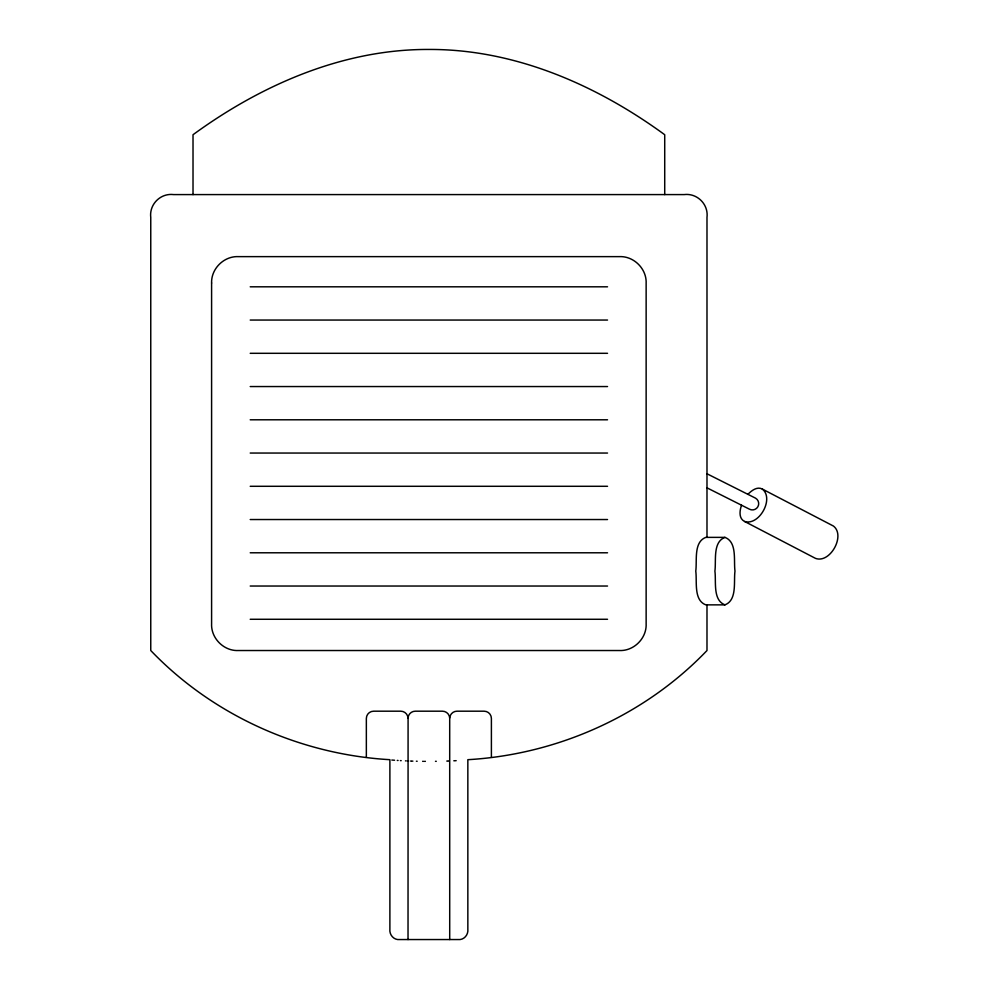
<?xml version="1.0" encoding="UTF-8"?>
<svg xmlns="http://www.w3.org/2000/svg" width="989" height="989" viewBox="0 0 989 989"><rect width="100%" height="100%" fill="white"/><g stroke="black" fill="none" stroke-linecap="round" stroke-linejoin="round"><path stroke-width="1.48" d="M408.024 939.55L408.086 717.507A7.269 7.269 0 0 1 415.306 711.19L442.442 711.19A7.269 7.269 0 0 1 449.698 717.977L449.711 939.55M449.698 717.977L449.772 717.507A7.269 7.269 0 0 1 456.98 711.19L484.128 711.19A7.269 7.269 0 0 1 491.397 718.459L491.397 757.253M741.552 505.218C739.685 510.398 738.523 518.211 744.346 521.339L815.48 558.365C830.068 563.854 845.805 535.531 833.43 526.049L762.247 489.011C756.944 486.242 751.479 490.754 747.882 494.315M456.164 760.677L455.385 760.714M454.606 760.751L453.827 760.788M449.142 760.986L448.363 761.023M447.584 761.048L446.805 761.073M724.937 537.373C712.562 542.083 716.333 560.54 714.911 571.11C716.333 581.68 712.562 600.138 724.937 604.86C737.312 600.138 733.554 581.68 734.975 571.11C733.554 560.54 737.312 542.083 724.937 537.373L705.812 537.373C693.437 542.083 697.196 560.54 695.774 571.11C697.196 581.68 693.437 600.138 705.812 604.86L724.937 604.86M436.273 761.307L435.494 761.32M250.217 286.81L607.53 286.81M250.217 320.053L607.53 320.053M250.217 353.308L607.53 353.308M250.217 386.551L607.53 386.551M250.217 419.793L607.53 419.793M250.217 453.049L607.53 453.049M250.217 486.291L607.53 486.291M250.217 519.534L607.53 519.534M250.217 552.789L607.53 552.789M250.217 586.032L607.53 586.032M250.217 619.275L607.53 619.275M425.369 761.345L424.59 761.345M423.416 761.332L422.637 761.32M417.173 761.246L416.394 761.221M412.883 761.134L412.104 761.11M411.325 761.085L410.546 761.06M408.593 760.986L407.814 760.961M406.256 760.9L405.478 760.862M401.188 760.652L400.409 760.615M398.073 760.479L397.294 760.43M394.562 760.244L391.842 760.047M744.606 521.475C759.156 526.086 774.511 498.518 762.247 489.011M706.987 473.768L755.522 498.159A6.293 6.293 0 0 1 757.883 506.739A6.293 6.293 0 0 1 749.303 509.112L706.987 487.837M706.987 537.373L706.987 217.419C708.619 204.34 697.22 192.954 684.153 194.586L173.594 194.586C160.527 192.954 149.129 204.34 150.761 217.419L150.761 650.527C212.981 715.529 300.236 754.52 389.889 759.688L389.889 929.054C389.184 934.778 393.832 940.279 399.766 939.55L457.981 939.55C463.915 940.279 468.563 934.778 467.846 929.054L467.846 759.688C557.499 754.52 644.754 715.529 706.987 650.527L706.987 604.86M664.719 194.586L664.719 134.727C596.466 84.893 514.564 49.067 428.867 49.45C343.171 49.067 261.269 84.893 193.016 134.727L193.016 194.586M366.35 757.253L366.35 718.459A7.269 7.269 0 0 1 373.619 711.19L400.755 711.19A7.269 7.269 0 0 1 408.012 717.977M211.597 283.015L211.597 623.676C210.867 638.239 223.885 651.256 238.436 650.527L619.299 650.527C633.862 651.256 646.88 638.239 646.138 623.676L646.138 283.472C646.88 268.921 633.862 255.904 619.299 256.633L238.436 256.633C224.058 255.928 211.114 268.612 211.597 283.015"/></g></svg>
